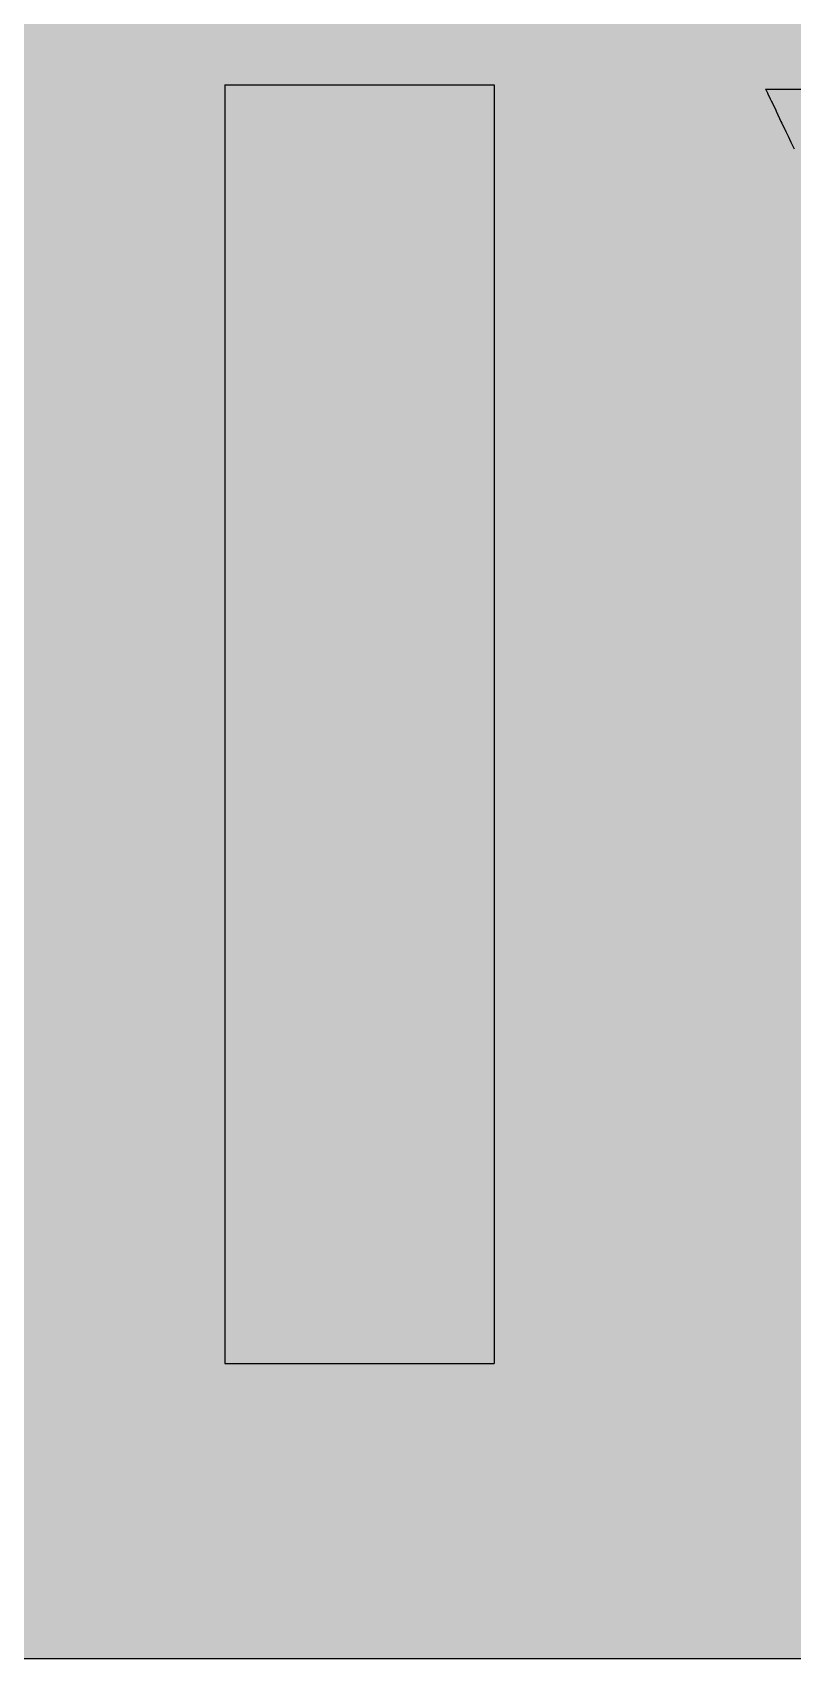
# Model space of a CAD drawing. Extents: x 0 to 428, y 0 to 297.
# Drawn here: x 288.853 to 290.792, y 3.932 to 8.079 of the extents above; entities that cross this region are included whole.
import ezdxf

# ---------------------------------------------------------------- set-up
doc = ezdxf.new("R2010")
doc.units = 0
doc.linetypes.add('CONTIN', pattern=[0])
doc.layers.get('0').update_dxf_attribs({"linetype": 'CONTIN'})
doc.layers.add('2', color=7, linetype='CONTIN')

# ---------------------------------------------------------------- blocks, each defined once
blk = doc.blocks.new('LOGO')
at = {"color": 156, "linetype": 'CONTINUOUS'}
for p, q in [((-130.6557, 7.9463), (-129.9688, 7.9463)), ((-130.6557, 7.9463), (-130.6557, 7.9417)), ((-130.6557, 7.9417), (-130.6557, 7.94)), ((-130.6557, 7.94), (-130.6557, 7.9351)), ((-130.6557, 7.9351), (-130.6557, 7.9321)), ((-130.6557, 7.9321), (-130.6557, 7.9255)), ((-130.6557, 7.9255), (-130.6557, 7.9204)), ((-129.9688, 7.9463), (-129.9688, 7.9417)), ((-129.9688, 7.9417), (-129.9688, 7.94)), ((-129.9688, 7.94), (-129.9688, 7.9351)), ((-129.9688, 7.9351), (-129.9688, 7.9321)), ((-129.9688, 7.9321), (-129.9688, 7.9255)), ((-129.9688, 7.9255), (-129.9688, 7.9204)), ((-129.2762, 7.9351), (-128.5451, 7.9351)), ((-129.2762, 7.9351), (-129.2748, 7.9321)), ((-129.2748, 7.9321), (-129.2717, 7.9255)), ((-129.2717, 7.9255), (-129.2693, 7.9204)), ((-130.6557, 7.9204), (-130.6557, 7.9114)), ((-130.6557, 7.9114), (-130.6557, 7.9101)), ((-130.6557, 7.9101), (-130.6557, 7.9037)), ((-130.6557, 7.9037), (-130.6557, 7.9006)), ((-130.6557, 7.9006), (-130.6557, 7.881)), ((-130.6557, 7.881), (-130.6557, 7.8792)), ((-129.9688, 7.9204), (-129.9688, 7.9114)), ((-129.9688, 7.9114), (-129.9688, 7.9101)), ((-129.9688, 7.9101), (-129.9688, 7.9037)), ((-129.9688, 7.9037), (-129.9688, 7.9006)), ((-129.9688, 7.9006), (-129.9688, 7.881)), ((-129.9688, 7.881), (-129.9688, 7.8792)), ((-129.2693, 7.9204), (-129.2649, 7.9114)), ((-129.2649, 7.9114), (-129.2643, 7.9101)), ((-129.2643, 7.9101), (-129.2613, 7.9037)), ((-129.2613, 7.9037), (-129.2598, 7.9006)), ((-129.2598, 7.9006), (-129.2505, 7.881)), ((-129.2505, 7.881), (-129.2496, 7.8792)), ((-130.6557, 7.8792), (-130.6557, 7.8602)), ((-130.6557, 7.8602), (-130.6557, 7.8526)), ((-130.6557, 7.8526), (-130.6557, 7.848)), ((-130.6557, 7.848), (-130.6557, 7.8341)), ((-129.9688, 7.8792), (-129.9688, 7.8602)), ((-129.9688, 7.8602), (-129.9688, 7.8526)), ((-129.9688, 7.8526), (-129.9688, 7.848)), ((-129.9688, 7.848), (-129.9688, 7.8341)), ((-129.2496, 7.8792), (-129.2406, 7.8602)), ((-129.2406, 7.8602), (-129.237, 7.8526)), ((-129.237, 7.8526), (-129.2348, 7.848)), ((-129.2348, 7.848), (-129.2282, 7.8341)), ((-130.6557, 7.8341), (-130.6557, 7.8327)), ((-130.6557, 7.8327), (-130.6557, 7.8271)), ((-130.6557, 7.8271), (-130.6557, 7.8148)), ((-130.6557, 7.8148), (-130.6557, 7.7994)), ((-130.6557, 7.7994), (-130.6557, 7.7826)), ((-129.9688, 7.8341), (-129.9688, 7.8327)), ((-129.9688, 7.8327), (-129.9688, 7.8271)), ((-129.9688, 7.8271), (-129.9688, 7.8148)), ((-129.9688, 7.8148), (-129.9688, 7.7994)), ((-129.9688, 7.7994), (-129.9688, 7.7826)), ((-129.2282, 7.8341), (-129.2275, 7.8327)), ((-129.2275, 7.8327), (-129.2249, 7.8271)), ((-129.2249, 7.8271), (-129.219, 7.8148)), ((-129.219, 7.8148), (-129.2116, 7.7994)), ((-129.2116, 7.7994), (-129.2036, 7.7826)), ((-130.6557, 7.7826), (-130.6557, 7.7666)), ((-130.6557, 7.7666), (-130.6557, 7.753)), ((-129.9688, 7.7826), (-129.9688, 7.7666)), ((-129.9688, 7.7666), (-129.9688, 7.753)), ((-130.6557, 7.753), (-130.6557, 7.7496)), ((-130.6557, 7.7496), (-130.6557, 7.7182)), ((-130.6557, 7.7182), (-130.6557, 7.7133)), ((-129.9688, 7.753), (-129.9688, 7.7496)), ((-129.9688, 7.7496), (-129.9688, 7.7182)), ((-129.9688, 7.7182), (-129.9688, 7.7133)), ((-130.6557, 7.7133), (-130.6557, 7.6929)), ((-130.6557, 7.6929), (-130.6557, 7.6708)), ((-129.9688, 7.7133), (-129.9688, 7.6929)), ((-129.9688, 7.6929), (-129.9688, 7.6708)), ((-130.6557, 7.6708), (-130.6557, 7.6584)), ((-130.6557, 7.6584), (-130.6557, 7.614)), ((-129.9688, 7.6708), (-129.9688, 7.6584)), ((-129.9688, 7.6584), (-129.9688, 7.614)), ((-130.6557, 7.614), (-130.6557, 7.6072)), ((-130.6557, 7.6072), (-130.6557, 7.5914)), ((-130.6557, 7.5914), (-130.6557, 7.5774)), ((-129.9688, 7.614), (-129.9688, 7.6072)), ((-129.9688, 7.6072), (-129.9688, 7.5914)), ((-129.9688, 7.5914), (-129.9688, 7.5774)), ((-130.6557, 7.5774), (-130.6557, 7.5655)), ((-130.6557, 7.5655), (-130.6557, 7.5326)), ((-129.9688, 7.5774), (-129.9688, 7.5655)), ((-129.9688, 7.5655), (-129.9688, 7.5326)), ((-130.6557, 7.5326), (-130.6557, 7.5084)), ((-130.6557, 7.5084), (-130.6557, 7.4757)), ((-129.9688, 7.5326), (-129.9688, 7.5084)), ((-129.9688, 7.5084), (-129.9688, 7.4757)), ((-130.6557, 7.4757), (-130.6557, 7.4397)), ((-129.9688, 7.4757), (-129.9688, 7.4397)), ((-130.6557, 7.4397), (-130.6557, 7.424)), ((-130.6557, 7.424), (-130.6557, 7.3431)), ((-129.9688, 7.4397), (-129.9688, 7.424)), ((-129.9688, 7.424), (-129.9688, 7.3431)), ((-130.6557, 7.3431), (-130.6557, 7.2983)), ((-129.9688, 7.3431), (-129.9688, 7.2983)), ((-130.6557, 7.2983), (-130.6557, 6.9671)), ((-129.9688, 7.2983), (-129.9688, 6.9671)), ((-130.6557, 6.9671), (-130.6557, 6.6727)), ((-129.9688, 6.9671), (-129.9688, 6.6727)), ((-130.6557, 6.6727), (-130.6557, 6.6698)), ((-130.6557, 6.6698), (-130.6557, 6.6611)), ((-130.6557, 6.6611), (-130.6557, 6.6454)), ((-130.6557, 6.6454), (-130.6557, 6.6375)), ((-130.6557, 6.6375), (-130.6557, 6.6234)), ((-129.9688, 6.6727), (-129.9688, 6.6698)), ((-129.9688, 6.6698), (-129.9688, 6.6611)), ((-129.9688, 6.6611), (-129.9688, 6.6454)), ((-129.9688, 6.6454), (-129.9688, 6.6375)), ((-129.9688, 6.6375), (-129.9688, 6.6234)), ((-130.6557, 6.6234), (-130.6557, 6.5566)), ((-129.9688, 6.6234), (-129.9688, 6.5566)), ((-130.6557, 6.5566), (-130.6557, 6.5156)), ((-129.9688, 6.5566), (-129.9688, 6.5156)), ((-130.6557, 6.5156), (-130.6557, 6.4986)), ((-129.9688, 6.5156), (-129.9688, 6.4986)), ((-130.6557, 6.4986), (-130.6557, 6.4318)), ((-129.9688, 6.4986), (-129.9688, 6.4318)), ((-130.6557, 6.4318), (-130.6557, 6.414)), ((-129.9688, 6.4318), (-129.9688, 6.414)), ((-130.6557, 6.414), (-130.6557, 6.3827)), ((-129.9688, 6.414), (-129.9688, 6.3827)), ((-130.6557, 6.3827), (-130.6557, 6.3709)), ((-130.6557, 6.3709), (-130.6557, 6.3008)), ((-129.9688, 6.3827), (-129.9688, 6.3709)), ((-129.9688, 6.3709), (-129.9688, 6.3008)), ((-130.6557, 6.3008), (-130.6557, 6.2327)), ((-129.9688, 6.3008), (-129.9688, 6.2327)), ((-130.6557, 6.2327), (-130.6557, 6.1993)), ((-129.9688, 6.2327), (-129.9688, 6.1993)), ((-130.6557, 6.1993), (-130.6557, 6.089)), ((-129.9688, 6.1993), (-129.9688, 6.089)), ((-130.6557, 6.089), (-130.6557, 6.0454)), ((-129.9688, 6.089), (-129.9688, 6.0454)), ((-130.6557, 6.0454), (-130.6557, 6.0193)), ((-130.6557, 6.0193), (-130.6557, 6.014)), ((-130.6557, 6.014), (-130.6557, 5.7075)), ((-129.9688, 6.0454), (-129.9688, 6.0193)), ((-129.9688, 6.0193), (-129.9688, 6.014)), ((-129.9688, 6.014), (-129.9688, 5.7075)), ((-130.6557, 5.7075), (-130.6557, 5.6604)), ((-129.9688, 5.7075), (-129.9688, 5.6604)), ((-130.6557, 5.6604), (-130.6557, 5.3244)), ((-129.9688, 5.6604), (-129.9688, 5.3244)), ((-130.6557, 5.3244), (-130.6557, 5.3205)), ((-130.6557, 5.3205), (-130.6557, 5.2549)), ((-129.9688, 5.3244), (-129.9688, 5.3205)), ((-129.9688, 5.3205), (-129.9688, 5.2549)), ((-130.6557, 5.2549), (-130.6557, 5.2388)), ((-130.6557, 5.2388), (-130.6557, 5.2054)), ((-129.9688, 5.2549), (-129.9688, 5.2388)), ((-129.9688, 5.2388), (-129.9688, 5.2054)), ((-130.6557, 5.2054), (-130.6557, 5.1502)), ((-129.9688, 5.2054), (-129.9688, 5.1502)), ((-130.6557, 5.1502), (-130.6557, 5.1128)), ((-129.9688, 5.1502), (-129.9688, 5.1128)), ((-130.6557, 5.1128), (-130.6557, 5.0748)), ((-129.9688, 5.1128), (-129.9688, 5.0748)), ((-130.6557, 5.0748), (-130.6557, 5.0719)), ((-130.6557, 5.0719), (-130.6557, 5.0698)), ((-130.6557, 5.0698), (-130.6557, 5.0565)), ((-129.9688, 5.0748), (-129.9688, 5.0719)), ((-129.9688, 5.0719), (-129.9688, 5.0698)), ((-129.9688, 5.0698), (-129.9688, 5.0565)), ((-130.6557, 5.0565), (-130.6557, 4.9761)), ((-129.9688, 5.0565), (-129.9688, 4.9761)), ((-130.6557, 4.9761), (-130.6557, 4.9645)), ((-130.6557, 4.9645), (-130.6557, 4.9599)), ((-130.6557, 4.9599), (-130.6557, 4.9519)), ((-130.6557, 4.9519), (-130.6557, 4.9007)), ((-129.9688, 4.9761), (-129.9688, 4.9645)), ((-129.9688, 4.9645), (-129.9688, 4.9599)), ((-129.9688, 4.9599), (-129.9688, 4.9519)), ((-129.9688, 4.9519), (-129.9688, 4.9007)), ((-130.6557, 4.9007), (-130.6557, 4.8983)), ((-130.6557, 4.8983), (-130.6557, 4.8861)), ((-129.9688, 4.9007), (-129.9688, 4.8983)), ((-129.9688, 4.8983), (-129.9688, 4.8861)), ((-130.6557, 4.8861), (-130.6557, 4.8768)), ((-130.6557, 4.8768), (-130.6557, 4.8205)), ((-129.9688, 4.8861), (-129.9688, 4.8768)), ((-129.9688, 4.8768), (-129.9688, 4.8205)), ((-130.6557, 4.8205), (-130.6557, 4.8194)), ((-130.6557, 4.8194), (-130.6557, 4.8136)), ((-130.6557, 4.8136), (-130.6557, 4.8124)), ((-130.6557, 4.8124), (-130.6557, 4.7672)), ((-129.9688, 4.8205), (-129.9688, 4.8194)), ((-129.9688, 4.8194), (-129.9688, 4.8136)), ((-129.9688, 4.8136), (-129.9688, 4.8124)), ((-129.9688, 4.8124), (-129.9688, 4.7672)), ((-130.6557, 4.7672), (-130.6557, 4.7588)), ((-130.6557, 4.7588), (-130.6557, 4.7555)), ((-130.6557, 4.7555), (-130.6557, 4.7374)), ((-130.6557, 4.7374), (-130.6557, 4.7323)), ((-130.6557, 4.7323), (-130.6557, 4.7207)), ((-129.9688, 4.7672), (-129.9688, 4.7588)), ((-129.9688, 4.7588), (-129.9688, 4.7555)), ((-129.9688, 4.7555), (-129.9688, 4.7374)), ((-129.9688, 4.7374), (-129.9688, 4.7323)), ((-129.9688, 4.7323), (-129.9688, 4.7207)), ((-130.6557, 4.7207), (-130.6557, 4.7105)), ((-130.6557, 4.7105), (-130.6557, 4.7042)), ((-130.6557, 4.7042), (-130.6557, 4.6924)), ((-130.6557, 4.6924), (-130.6557, 4.6892)), ((-130.6557, 4.6892), (-130.6557, 4.6864)), ((-129.9688, 4.7207), (-129.9688, 4.7105)), ((-129.9688, 4.7105), (-129.9688, 4.7042)), ((-129.9688, 4.7042), (-129.9688, 4.6924)), ((-129.9688, 4.6924), (-129.9688, 4.6892)), ((-129.9688, 4.6892), (-129.9688, 4.6864)), ((-130.6557, 4.6864), (-130.6557, 4.6844)), ((-130.6557, 4.6844), (-129.9688, 4.6844)), ((-129.9688, 4.6864), (-129.9688, 4.6844))]:
    blk.add_line(p, q, dxfattribs=at)
at = {"color": 9, "linetype": 'CONTINUOUS'}
blk.add_line((-135.6751, 3.9321), (-111.768, 3.9321), dxfattribs=at)
for points in [[(-135.6751, 9.1916), (-135.6751, 3.9321), (-111.768, 3.9321)], [(-135.6751, 3.9321), (-135.6751, 3.9321), (-111.768, 3.9321)]]:
    blk.add_solid(points, dxfattribs=at)
at = {"color": 9, "linetype": 'CONTINUOUS', "extrusion": (0, 0, -1)}
blk.add_solid([(135.6751, 9.1916), (111.768, 9.1916), (111.768, 3.9321)], dxfattribs=at)
at = {"color": 156, "linetype": 'CONTINUOUS'}
for points in [[(-130.6557, 7.9463), (-130.6557, 7.9463), (-129.9688, 7.9463)], [(-130.6557, 7.9463), (-130.6557, 7.9417), (-129.9688, 7.9417)], [(-130.6557, 7.9417), (-130.6557, 7.94), (-129.9688, 7.94)], [(-130.6557, 7.94), (-130.6557, 7.9351), (-129.9688, 7.9351)], [(-130.6557, 7.9351), (-130.6557, 7.9321), (-129.9688, 7.9321)], [(-130.6557, 7.9321), (-130.6557, 7.9255), (-129.9688, 7.9255)], [(-130.6557, 7.9255), (-130.6557, 7.9204), (-129.9688, 7.9204)], [(-129.2762, 7.9351), (-129.2762, 7.9351), (-128.5451, 7.9351)], [(-129.2762, 7.9351), (-129.2748, 7.9321), (-128.5437, 7.9321)], [(-129.2748, 7.9321), (-129.2717, 7.9255), (-128.5406, 7.9255)], [(-129.2717, 7.9255), (-129.2693, 7.9204), (-128.5381, 7.9204)], [(-130.6557, 7.9204), (-130.6557, 7.9114), (-129.9688, 7.9114)], [(-130.6557, 7.9114), (-130.6557, 7.9101), (-129.9688, 7.9101)], [(-130.6557, 7.9101), (-130.6557, 7.9037), (-129.9688, 7.9037)], [(-130.6557, 7.9037), (-130.6557, 7.9006), (-129.9688, 7.9006)], [(-130.6557, 7.9006), (-130.6557, 7.881), (-129.9688, 7.881)], [(-130.6557, 7.881), (-130.6557, 7.8792), (-129.9688, 7.8792)], [(-129.2693, 7.9204), (-129.2649, 7.9114), (-128.5338, 7.9114)], [(-129.2649, 7.9114), (-129.2643, 7.9101), (-128.5332, 7.9101)], [(-129.2643, 7.9101), (-129.2613, 7.9037), (-128.5301, 7.9037)], [(-129.2613, 7.9037), (-129.2598, 7.9006), (-128.5287, 7.9006)], [(-129.2598, 7.9006), (-129.2505, 7.881), (-128.5193, 7.881)], [(-129.2505, 7.881), (-129.2496, 7.8792), (-128.5184, 7.8792)], [(-130.6557, 7.8792), (-130.6557, 7.8602), (-129.9688, 7.8602)], [(-130.6557, 7.8602), (-130.6557, 7.8526), (-129.9688, 7.8526)], [(-130.6557, 7.8526), (-130.6557, 7.848), (-129.9688, 7.848)], [(-130.6557, 7.848), (-130.6557, 7.8341), (-129.9688, 7.8341)], [(-129.2496, 7.8792), (-129.2406, 7.8602), (-128.5094, 7.8602)], [(-129.2406, 7.8602), (-129.237, 7.8526), (-128.5058, 7.8526)], [(-129.237, 7.8526), (-129.2348, 7.848), (-128.5036, 7.848)], [(-129.2348, 7.848), (-129.2282, 7.8341), (-128.4969, 7.8341)], [(-130.6557, 7.8341), (-130.6557, 7.8327), (-129.9688, 7.8327)], [(-130.6557, 7.8327), (-130.6557, 7.8271), (-129.9688, 7.8271)], [(-130.6557, 7.8271), (-130.6557, 7.8148), (-129.9688, 7.8148)], [(-130.6557, 7.8148), (-130.6557, 7.7994), (-129.9688, 7.7994)], [(-130.6557, 7.7994), (-130.6557, 7.7826), (-129.9688, 7.7826)], [(-129.2282, 7.8341), (-129.2275, 7.8327), (-128.4963, 7.8327)], [(-129.2275, 7.8327), (-129.2249, 7.8271), (-128.4936, 7.8271)], [(-129.2249, 7.8271), (-129.219, 7.8148), (-128.4877, 7.8148)], [(-129.219, 7.8148), (-129.2116, 7.7994), (-128.4804, 7.7994)], [(-129.2116, 7.7994), (-129.2036, 7.7826), (-128.4724, 7.7826)], [(-130.6557, 7.7826), (-130.6557, 7.7666), (-129.9688, 7.7666)], [(-130.6557, 7.7666), (-130.6557, 7.753), (-129.9688, 7.753)], [(-130.6557, 7.753), (-130.6557, 7.7496), (-129.9688, 7.7496)], [(-130.6557, 7.7496), (-130.6557, 7.7182), (-129.9688, 7.7182)], [(-130.6557, 7.7182), (-130.6557, 7.7133), (-129.9688, 7.7133)], [(-130.6557, 7.7133), (-130.6557, 7.6929), (-129.9688, 7.6929)], [(-130.6557, 7.6929), (-130.6557, 7.6708), (-129.9688, 7.6708)], [(-130.6557, 7.6708), (-130.6557, 7.6584), (-129.9688, 7.6584)], [(-130.6557, 7.6584), (-130.6557, 7.614), (-129.9688, 7.614)], [(-130.6557, 7.614), (-130.6557, 7.6072), (-129.9688, 7.6072)], [(-130.6557, 7.6072), (-130.6557, 7.5914), (-129.9688, 7.5914)], [(-130.6557, 7.5914), (-130.6557, 7.5774), (-129.9688, 7.5774)], [(-130.6557, 7.5774), (-130.6557, 7.5655), (-129.9688, 7.5655)], [(-130.6557, 7.5655), (-130.6557, 7.5326), (-129.9688, 7.5326)], [(-130.6557, 7.5326), (-130.6557, 7.5084), (-129.9688, 7.5084)], [(-130.6557, 7.5084), (-130.6557, 7.4757), (-129.9688, 7.4757)], [(-130.6557, 7.4757), (-130.6557, 7.4397), (-129.9688, 7.4397)], [(-130.6557, 7.4397), (-130.6557, 7.424), (-129.9688, 7.424)], [(-130.6557, 7.424), (-130.6557, 7.3431), (-129.9688, 7.3431)], [(-130.6557, 7.3431), (-130.6557, 7.2983), (-129.9688, 7.2983)], [(-130.6557, 7.2983), (-130.6557, 6.9671), (-129.9688, 6.9671)], [(-130.6557, 6.9671), (-130.6557, 6.6727), (-129.9688, 6.6727)], [(-130.6557, 6.6727), (-130.6557, 6.6698), (-129.9688, 6.6698)], [(-130.6557, 6.6698), (-130.6557, 6.6611), (-129.9688, 6.6611)], [(-130.6557, 6.6611), (-130.6557, 6.6454), (-129.9688, 6.6454)], [(-130.6557, 6.6454), (-130.6557, 6.6375), (-129.9688, 6.6375)], [(-130.6557, 6.6375), (-130.6557, 6.6234), (-129.9688, 6.6234)], [(-130.6557, 6.6234), (-130.6557, 6.5566), (-129.9688, 6.5566)], [(-130.6557, 6.5566), (-130.6557, 6.5156), (-129.9688, 6.5156)], [(-130.6557, 6.5156), (-130.6557, 6.4986), (-129.9688, 6.4986)], [(-130.6557, 6.4986), (-130.6557, 6.4318), (-129.9688, 6.4318)], [(-130.6557, 6.4318), (-130.6557, 6.414), (-129.9688, 6.414)], [(-130.6557, 6.414), (-130.6557, 6.3827), (-129.9688, 6.3827)], [(-130.6557, 6.3827), (-130.6557, 6.3709), (-129.9688, 6.3709)], [(-130.6557, 6.3709), (-130.6557, 6.3008), (-129.9688, 6.3008)], [(-130.6557, 6.3008), (-130.6557, 6.2327), (-129.9688, 6.2327)], [(-130.6557, 6.2327), (-130.6557, 6.1993), (-129.9688, 6.1993)], [(-130.6557, 6.1993), (-130.6557, 6.089), (-129.9688, 6.089)], [(-130.6557, 6.089), (-130.6557, 6.0454), (-129.9688, 6.0454)], [(-130.6557, 6.0454), (-130.6557, 6.0193), (-129.9688, 6.0193)], [(-130.6557, 6.0193), (-130.6557, 6.014), (-129.9688, 6.014)], [(-130.6557, 6.014), (-130.6557, 5.7075), (-129.9688, 5.7075)], [(-130.6557, 5.7075), (-130.6557, 5.6604), (-129.9688, 5.6604)], [(-130.6557, 5.6604), (-130.6557, 5.3244), (-129.9688, 5.3244)], [(-130.6557, 5.3244), (-130.6557, 5.3205), (-129.9688, 5.3205)], [(-130.6557, 5.3205), (-130.6557, 5.2549), (-129.9688, 5.2549)], [(-130.6557, 5.2549), (-130.6557, 5.2388), (-129.9688, 5.2388)], [(-130.6557, 5.2388), (-130.6557, 5.2054), (-129.9688, 5.2054)], [(-130.6557, 5.2054), (-130.6557, 5.1502), (-129.9688, 5.1502)], [(-130.6557, 5.1502), (-130.6557, 5.1128), (-129.9688, 5.1128)], [(-130.6557, 5.1128), (-130.6557, 5.0748), (-129.9688, 5.0748)], [(-130.6557, 5.0748), (-130.6557, 5.0719), (-129.9688, 5.0719)], [(-130.6557, 5.0719), (-130.6557, 5.0698), (-129.9688, 5.0698)], [(-130.6557, 5.0698), (-130.6557, 5.0565), (-129.9688, 5.0565)], [(-130.6557, 5.0565), (-130.6557, 4.9761), (-129.9688, 4.9761)], [(-130.6557, 4.9761), (-130.6557, 4.9645), (-129.9688, 4.9645)], [(-130.6557, 4.9645), (-130.6557, 4.9599), (-129.9688, 4.9599)], [(-130.6557, 4.9599), (-130.6557, 4.9519), (-129.9688, 4.9519)], [(-130.6557, 4.9519), (-130.6557, 4.9007), (-129.9688, 4.9007)], [(-130.6557, 4.9007), (-130.6557, 4.8983), (-129.9688, 4.8983)], [(-130.6557, 4.8983), (-130.6557, 4.8861), (-129.9688, 4.8861)], [(-130.6557, 4.8861), (-130.6557, 4.8768), (-129.9688, 4.8768)], [(-130.6557, 4.8768), (-130.6557, 4.8205), (-129.9688, 4.8205)], [(-130.6557, 4.8205), (-130.6557, 4.8194), (-129.9688, 4.8194)], [(-130.6557, 4.8194), (-130.6557, 4.8136), (-129.9688, 4.8136)], [(-130.6557, 4.8136), (-130.6557, 4.8124), (-129.9688, 4.8124)], [(-130.6557, 4.8124), (-130.6557, 4.7672), (-129.9688, 4.7672)], [(-130.6557, 4.7672), (-130.6557, 4.7588), (-129.9688, 4.7588)], [(-130.6557, 4.7588), (-130.6557, 4.7555), (-129.9688, 4.7555)], [(-130.6557, 4.7555), (-130.6557, 4.7374), (-129.9688, 4.7374)], [(-130.6557, 4.7374), (-130.6557, 4.7323), (-129.9688, 4.7323)], [(-130.6557, 4.7323), (-130.6557, 4.7207), (-129.9688, 4.7207)], [(-130.6557, 4.7207), (-130.6557, 4.7105), (-129.9688, 4.7105)], [(-130.6557, 4.7105), (-130.6557, 4.7042), (-129.9688, 4.7042)], [(-130.6557, 4.7042), (-130.6557, 4.6924), (-129.9688, 4.6924)], [(-130.6557, 4.6924), (-130.6557, 4.6892), (-129.9688, 4.6892)], [(-130.6557, 4.6892), (-130.6557, 4.6864), (-129.9688, 4.6864)], [(-130.6557, 4.6864), (-130.6557, 4.6844), (-129.9688, 4.6844)], [(-130.6557, 4.6844), (-130.6557, 4.6844), (-129.9688, 4.6844)]]:
    blk.add_solid(points, dxfattribs=at)
at = {"color": 156, "linetype": 'CONTINUOUS', "extrusion": (0, 0, -1)}
for points in [[(130.6557, 7.9463), (129.9688, 7.9463), (129.9688, 7.9417)], [(130.6557, 7.9417), (129.9688, 7.9417), (129.9688, 7.94)], [(130.6557, 7.94), (129.9688, 7.94), (129.9688, 7.9351)], [(130.6557, 7.9351), (129.9688, 7.9351), (129.9688, 7.9321)], [(130.6557, 7.9321), (129.9688, 7.9321), (129.9688, 7.9255)], [(130.6557, 7.9255), (129.9688, 7.9255), (129.9688, 7.9204)], [(129.2762, 7.9351), (128.5451, 7.9351), (128.5437, 7.9321)], [(129.2748, 7.9321), (128.5437, 7.9321), (128.5406, 7.9255)], [(129.2717, 7.9255), (128.5406, 7.9255), (128.5381, 7.9204)], [(130.6557, 7.9204), (129.9688, 7.9204), (129.9688, 7.9114)], [(130.6557, 7.9114), (129.9688, 7.9114), (129.9688, 7.9101)], [(130.6557, 7.9101), (129.9688, 7.9101), (129.9688, 7.9037)], [(130.6557, 7.9037), (129.9688, 7.9037), (129.9688, 7.9006)], [(130.6557, 7.9006), (129.9688, 7.9006), (129.9688, 7.881)], [(130.6557, 7.881), (129.9688, 7.881), (129.9688, 7.8792)], [(129.2693, 7.9204), (128.5381, 7.9204), (128.5338, 7.9114)], [(129.2649, 7.9114), (128.5338, 7.9114), (128.5332, 7.9101)], [(129.2643, 7.9101), (128.5332, 7.9101), (128.5301, 7.9037)], [(129.2613, 7.9037), (128.5301, 7.9037), (128.5287, 7.9006)], [(129.2598, 7.9006), (128.5287, 7.9006), (128.5193, 7.881)], [(129.2505, 7.881), (128.5193, 7.881), (128.5184, 7.8792)], [(130.6557, 7.8792), (129.9688, 7.8792), (129.9688, 7.8602)], [(130.6557, 7.8602), (129.9688, 7.8602), (129.9688, 7.8526)], [(130.6557, 7.8526), (129.9688, 7.8526), (129.9688, 7.848)], [(130.6557, 7.848), (129.9688, 7.848), (129.9688, 7.8341)], [(129.2496, 7.8792), (128.5184, 7.8792), (128.5094, 7.8602)], [(129.2406, 7.8602), (128.5094, 7.8602), (128.5058, 7.8526)], [(129.237, 7.8526), (128.5058, 7.8526), (128.5036, 7.848)], [(129.2348, 7.848), (128.5036, 7.848), (128.4969, 7.8341)], [(130.6557, 7.8341), (129.9688, 7.8341), (129.9688, 7.8327)], [(130.6557, 7.8327), (129.9688, 7.8327), (129.9688, 7.8271)], [(130.6557, 7.8271), (129.9688, 7.8271), (129.9688, 7.8148)], [(130.6557, 7.8148), (129.9688, 7.8148), (129.9688, 7.7994)], [(130.6557, 7.7994), (129.9688, 7.7994), (129.9688, 7.7826)], [(129.2282, 7.8341), (128.4969, 7.8341), (128.4963, 7.8327)], [(129.2275, 7.8327), (128.4963, 7.8327), (128.4936, 7.8271)], [(129.2249, 7.8271), (128.4936, 7.8271), (128.4877, 7.8148)], [(129.219, 7.8148), (128.4877, 7.8148), (128.4804, 7.7994)], [(129.2116, 7.7994), (128.4804, 7.7994), (128.4724, 7.7826)], [(130.6557, 7.7826), (129.9688, 7.7826), (129.9688, 7.7666)], [(130.6557, 7.7666), (129.9688, 7.7666), (129.9688, 7.753)], [(130.6557, 7.753), (129.9688, 7.753), (129.9688, 7.7496)], [(130.6557, 7.7496), (129.9688, 7.7496), (129.9688, 7.7182)], [(130.6557, 7.7182), (129.9688, 7.7182), (129.9688, 7.7133)], [(130.6557, 7.7133), (129.9688, 7.7133), (129.9688, 7.6929)], [(130.6557, 7.6929), (129.9688, 7.6929), (129.9688, 7.6708)], [(130.6557, 7.6708), (129.9688, 7.6708), (129.9688, 7.6584)], [(130.6557, 7.6584), (129.9688, 7.6584), (129.9688, 7.614)], [(130.6557, 7.614), (129.9688, 7.614), (129.9688, 7.6072)], [(130.6557, 7.6072), (129.9688, 7.6072), (129.9688, 7.5914)], [(130.6557, 7.5914), (129.9688, 7.5914), (129.9688, 7.5774)], [(130.6557, 7.5774), (129.9688, 7.5774), (129.9688, 7.5655)], [(130.6557, 7.5655), (129.9688, 7.5655), (129.9688, 7.5326)], [(130.6557, 7.5326), (129.9688, 7.5326), (129.9688, 7.5084)], [(130.6557, 7.5084), (129.9688, 7.5084), (129.9688, 7.4757)], [(130.6557, 7.4757), (129.9688, 7.4757), (129.9688, 7.4397)], [(130.6557, 7.4397), (129.9688, 7.4397), (129.9688, 7.424)], [(130.6557, 7.424), (129.9688, 7.424), (129.9688, 7.3431)], [(130.6557, 7.3431), (129.9688, 7.3431), (129.9688, 7.2983)], [(130.6557, 7.2983), (129.9688, 7.2983), (129.9688, 6.9671)], [(130.6557, 6.9671), (129.9688, 6.9671), (129.9688, 6.6727)], [(130.6557, 6.6727), (129.9688, 6.6727), (129.9688, 6.6698)], [(130.6557, 6.6698), (129.9688, 6.6698), (129.9688, 6.6611)], [(130.6557, 6.6611), (129.9688, 6.6611), (129.9688, 6.6454)], [(130.6557, 6.6454), (129.9688, 6.6454), (129.9688, 6.6375)], [(130.6557, 6.6375), (129.9688, 6.6375), (129.9688, 6.6234)], [(130.6557, 6.6234), (129.9688, 6.6234), (129.9688, 6.5566)], [(130.6557, 6.5566), (129.9688, 6.5566), (129.9688, 6.5156)], [(130.6557, 6.5156), (129.9688, 6.5156), (129.9688, 6.4986)], [(130.6557, 6.4986), (129.9688, 6.4986), (129.9688, 6.4318)], [(130.6557, 6.4318), (129.9688, 6.4318), (129.9688, 6.414)], [(130.6557, 6.414), (129.9688, 6.414), (129.9688, 6.3827)], [(130.6557, 6.3827), (129.9688, 6.3827), (129.9688, 6.3709)], [(130.6557, 6.3709), (129.9688, 6.3709), (129.9688, 6.3008)], [(130.6557, 6.3008), (129.9688, 6.3008), (129.9688, 6.2327)], [(130.6557, 6.2327), (129.9688, 6.2327), (129.9688, 6.1993)], [(130.6557, 6.1993), (129.9688, 6.1993), (129.9688, 6.089)], [(130.6557, 6.089), (129.9688, 6.089), (129.9688, 6.0454)], [(130.6557, 6.0454), (129.9688, 6.0454), (129.9688, 6.0193)], [(130.6557, 6.0193), (129.9688, 6.0193), (129.9688, 6.014)], [(130.6557, 6.014), (129.9688, 6.014), (129.9688, 5.7075)], [(130.6557, 5.7075), (129.9688, 5.7075), (129.9688, 5.6604)], [(130.6557, 5.6604), (129.9688, 5.6604), (129.9688, 5.3244)], [(130.6557, 5.3244), (129.9688, 5.3244), (129.9688, 5.3205)], [(130.6557, 5.3205), (129.9688, 5.3205), (129.9688, 5.2549)], [(130.6557, 5.2549), (129.9688, 5.2549), (129.9688, 5.2388)], [(130.6557, 5.2388), (129.9688, 5.2388), (129.9688, 5.2054)], [(130.6557, 5.2054), (129.9688, 5.2054), (129.9688, 5.1502)], [(130.6557, 5.1502), (129.9688, 5.1502), (129.9688, 5.1128)], [(130.6557, 5.1128), (129.9688, 5.1128), (129.9688, 5.0748)], [(130.6557, 5.0748), (129.9688, 5.0748), (129.9688, 5.0719)], [(130.6557, 5.0719), (129.9688, 5.0719), (129.9688, 5.0698)], [(130.6557, 5.0698), (129.9688, 5.0698), (129.9688, 5.0565)], [(130.6557, 5.0565), (129.9688, 5.0565), (129.9688, 4.9761)], [(130.6557, 4.9761), (129.9688, 4.9761), (129.9688, 4.9645)], [(130.6557, 4.9645), (129.9688, 4.9645), (129.9688, 4.9599)], [(130.6557, 4.9599), (129.9688, 4.9599), (129.9688, 4.9519)], [(130.6557, 4.9519), (129.9688, 4.9519), (129.9688, 4.9007)], [(130.6557, 4.9007), (129.9688, 4.9007), (129.9688, 4.8983)], [(130.6557, 4.8983), (129.9688, 4.8983), (129.9688, 4.8861)], [(130.6557, 4.8861), (129.9688, 4.8861), (129.9688, 4.8768)], [(130.6557, 4.8768), (129.9688, 4.8768), (129.9688, 4.8205)], [(130.6557, 4.8205), (129.9688, 4.8205), (129.9688, 4.8194)], [(130.6557, 4.8194), (129.9688, 4.8194), (129.9688, 4.8136)], [(130.6557, 4.8136), (129.9688, 4.8136), (129.9688, 4.8124)], [(130.6557, 4.8124), (129.9688, 4.8124), (129.9688, 4.7672)], [(130.6557, 4.7672), (129.9688, 4.7672), (129.9688, 4.7588)], [(130.6557, 4.7588), (129.9688, 4.7588), (129.9688, 4.7555)], [(130.6557, 4.7555), (129.9688, 4.7555), (129.9688, 4.7374)], [(130.6557, 4.7374), (129.9688, 4.7374), (129.9688, 4.7323)], [(130.6557, 4.7323), (129.9688, 4.7323), (129.9688, 4.7207)], [(130.6557, 4.7207), (129.9688, 4.7207), (129.9688, 4.7105)], [(130.6557, 4.7105), (129.9688, 4.7105), (129.9688, 4.7042)], [(130.6557, 4.7042), (129.9688, 4.7042), (129.9688, 4.6924)], [(130.6557, 4.6924), (129.9688, 4.6924), (129.9688, 4.6892)], [(130.6557, 4.6892), (129.9688, 4.6892), (129.9688, 4.6864)], [(130.6557, 4.6864), (129.9688, 4.6864), (129.9688, 4.6844)]]:
    blk.add_solid(points, dxfattribs=at)

msp = doc.modelspace()

# ---------------------------------------------------------------- block references
at = {"layer": '2'}
msp.add_blockref('LOGO', (420, 0), dxfattribs=at)

doc.saveas('drawing.dxf')
